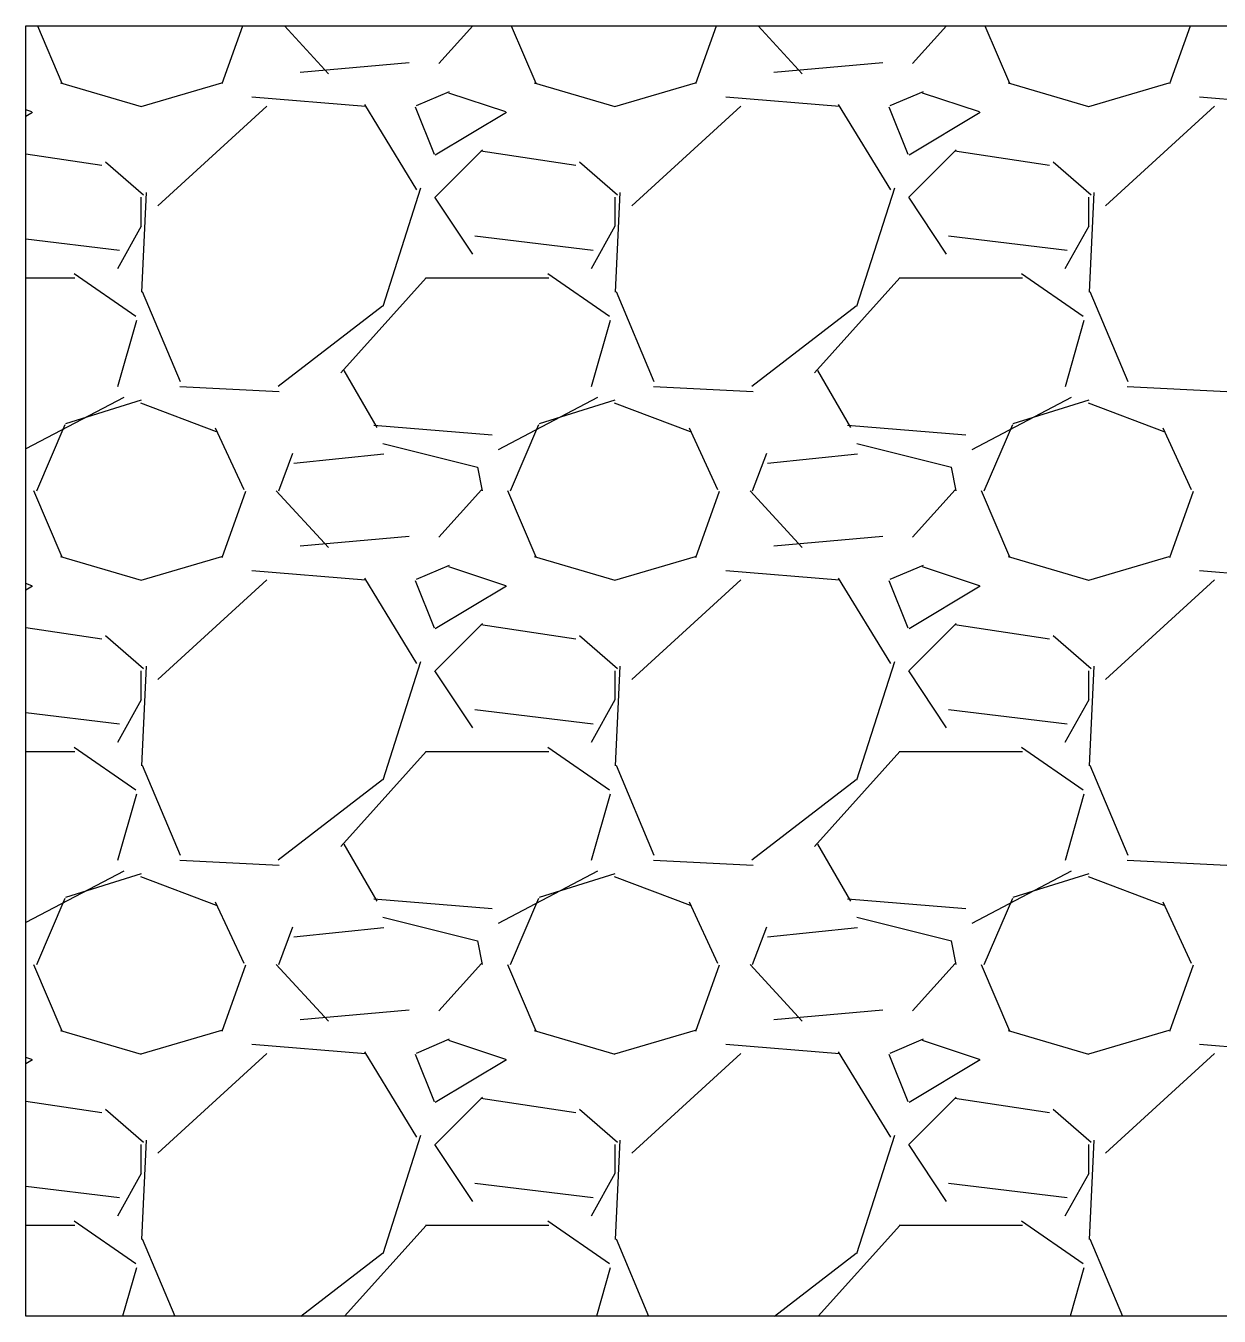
# Model space of a CAD drawing. Header units: millimetres. Extents: x 2762 to 3076, y 916 to 3305.
# Drawn here: x 2831.83 to 2832.469, y 3245.527 to 3246.219 of the extents above; entities that cross this region are included whole.
import ezdxf

# ---------------------------------------------------------------- set-up
doc = ezdxf.new("R2010")
doc.units = ezdxf.units.MM
doc.header["$LTSCALE"] = 2

msp = doc.modelspace()

# ---------------------------------------------------------------- linework, layer by layer
for p, q in [((2831.8296, 3246.21851), (2833.45649, 3246.21851)), ((2831.8296, 3246.21851), (2833.45649, 3246.21851)), ((2831.8296, 3245.5266), (2831.8296, 3246.21851)), ((2831.8296, 3246.21851), (2833.45649, 3246.21851)), ((2831.8296, 3245.5266), (2831.8296, 3246.21851)), ((2833.45649, 3245.5266), (2831.8296, 3245.5266)), ((2833.45649, 3245.5266), (2831.8296, 3245.5266)), ((2833.45649, 3245.5266), (2831.8296, 3245.5266))]:
    msp.add_line(p, q)
at = {"linetype": 'Continuous'}
for p, q in [((2831.83579, 3246.21851), (2831.849, 3246.18769)), ((2831.83579, 3246.21851), (2831.849, 3246.18769)), ((2831.93489, 3246.18749), (2831.94597, 3246.21851)), ((2831.93489, 3246.18749), (2831.94597, 3246.21851)), ((2831.99185, 3246.19274), (2831.96822, 3246.21851)), ((2831.99185, 3246.19274), (2831.96822, 3246.21851)), ((2832.06922, 3246.21851), (2832.05106, 3246.19833)), ((2832.06922, 3246.21851), (2832.05106, 3246.19833)), ((2832.06922, 3246.21851), (2832.05106, 3246.19833)), ((2832.08979, 3246.21851), (2832.103, 3246.18769)), ((2832.08979, 3246.21851), (2832.103, 3246.18769)), ((2832.08979, 3246.21851), (2832.103, 3246.18769)), ((2832.18889, 3246.18749), (2832.19997, 3246.21851)), ((2832.18889, 3246.18749), (2832.19997, 3246.21851)), ((2832.18889, 3246.18749), (2832.19997, 3246.21851)), ((2832.24585, 3246.19274), (2832.22222, 3246.21851)), ((2832.24585, 3246.19274), (2832.22222, 3246.21851)), ((2832.24585, 3246.19274), (2832.22222, 3246.21851)), ((2832.32322, 3246.21851), (2832.30506, 3246.19833)), ((2832.32322, 3246.21851), (2832.30506, 3246.19833)), ((2832.32322, 3246.21851), (2832.30506, 3246.19833)), ((2832.34379, 3246.21851), (2832.357, 3246.18769)), ((2832.34379, 3246.21851), (2832.357, 3246.18769)), ((2832.34379, 3246.21851), (2832.357, 3246.18769)), ((2832.44289, 3246.18749), (2832.45397, 3246.21851)), ((2832.44289, 3246.18749), (2832.45397, 3246.21851)), ((2832.44289, 3246.18749), (2832.45397, 3246.21851)), ((2832.03512, 3246.19861), (2831.9767, 3246.19353)), ((2832.03512, 3246.19861), (2831.9767, 3246.19353)), ((2832.28912, 3246.19861), (2832.2307, 3246.19353)), ((2832.28912, 3246.19861), (2832.2307, 3246.19353)), ((2832.28912, 3246.19861), (2832.2307, 3246.19353)), ((2831.84818, 3246.18787), (2831.89136, 3246.17517)), ((2831.84818, 3246.18787), (2831.89136, 3246.17517)), ((2831.89143, 3246.17519), (2831.93461, 3246.18789)), ((2831.89143, 3246.17519), (2831.93461, 3246.18789)), ((2832.10218, 3246.18787), (2832.14536, 3246.17517)), ((2832.10218, 3246.18787), (2832.14536, 3246.17517)), ((2832.10218, 3246.18787), (2832.14536, 3246.17517)), ((2832.14543, 3246.17519), (2832.18861, 3246.18789)), ((2832.14543, 3246.17519), (2832.18861, 3246.18789)), ((2832.14543, 3246.17519), (2832.18861, 3246.18789)), ((2832.35618, 3246.18787), (2832.39936, 3246.17517)), ((2832.35618, 3246.18787), (2832.39936, 3246.17517)), ((2832.35618, 3246.18787), (2832.39936, 3246.17517)), ((2832.39943, 3246.17519), (2832.44261, 3246.18789)), ((2832.39943, 3246.17519), (2832.44261, 3246.18789)), ((2832.39943, 3246.17519), (2832.44261, 3246.18789)), ((2832.01179, 3246.17523), (2831.95083, 3246.18031)), ((2832.01179, 3246.17523), (2831.95083, 3246.18031)), ((2832.05663, 3246.18316), (2832.03885, 3246.17554)), ((2832.05663, 3246.18316), (2832.03885, 3246.17554)), ((2832.0869, 3246.1723), (2832.05642, 3246.18246)), ((2832.0869, 3246.1723), (2832.05642, 3246.18246)), ((2832.26579, 3246.17523), (2832.20483, 3246.18031)), ((2832.26579, 3246.17523), (2832.20483, 3246.18031)), ((2832.26579, 3246.17523), (2832.20483, 3246.18031)), ((2832.31063, 3246.18316), (2832.29285, 3246.17554)), ((2832.31063, 3246.18316), (2832.29285, 3246.17554)), ((2832.31063, 3246.18316), (2832.29285, 3246.17554)), ((2832.3409, 3246.1723), (2832.31042, 3246.18246)), ((2832.3409, 3246.1723), (2832.31042, 3246.18246)), ((2832.3409, 3246.1723), (2832.31042, 3246.18246)), ((2832.51979, 3246.17523), (2832.45883, 3246.18031)), ((2832.51979, 3246.17523), (2832.45883, 3246.18031)), ((2832.51979, 3246.17523), (2832.45883, 3246.18031)), ((2831.8329, 3246.1723), (2831.8296, 3246.1734)), ((2831.8329, 3246.1723), (2831.8296, 3246.1734)), ((2831.8296, 3246.17008), (2831.83322, 3246.17226)), ((2831.8296, 3246.17008), (2831.83322, 3246.17226)), ((2831.95888, 3246.17537), (2831.90046, 3246.12203)), ((2831.95888, 3246.17537), (2831.90046, 3246.12203)), ((2832.03929, 3246.13063), (2832.01135, 3246.17635)), ((2832.03929, 3246.13063), (2832.01135, 3246.17635)), ((2832.03833, 3246.17505), (2832.04849, 3246.14965)), ((2832.03833, 3246.17505), (2832.04849, 3246.14965)), ((2832.04912, 3246.1494), (2832.08722, 3246.17226)), ((2832.04912, 3246.1494), (2832.08722, 3246.17226)), ((2832.21288, 3246.17537), (2832.15446, 3246.12203)), ((2832.21288, 3246.17537), (2832.15446, 3246.12203)), ((2832.21288, 3246.17537), (2832.15446, 3246.12203)), ((2832.29329, 3246.13063), (2832.26535, 3246.17635)), ((2832.29329, 3246.13063), (2832.26535, 3246.17635)), ((2832.29329, 3246.13063), (2832.26535, 3246.17635)), ((2832.29233, 3246.17505), (2832.30249, 3246.14965)), ((2832.29233, 3246.17505), (2832.30249, 3246.14965)), ((2832.29233, 3246.17505), (2832.30249, 3246.14965)), ((2832.30312, 3246.1494), (2832.34122, 3246.17226)), ((2832.30312, 3246.1494), (2832.34122, 3246.17226)), ((2832.30312, 3246.1494), (2832.34122, 3246.17226)), ((2832.46688, 3246.17537), (2832.40846, 3246.12203)), ((2832.46688, 3246.17537), (2832.40846, 3246.12203)), ((2832.46688, 3246.17537), (2832.40846, 3246.12203)), ((2832.07439, 3246.15198), (2832.04899, 3246.12658)), ((2832.07439, 3246.15198), (2832.04899, 3246.12658)), ((2832.1244, 3246.14363), (2832.07361, 3246.15125)), ((2832.1244, 3246.14363), (2832.07361, 3246.15125)), ((2832.1244, 3246.14363), (2832.07361, 3246.15125)), ((2832.32839, 3246.15198), (2832.30299, 3246.12658)), ((2832.32839, 3246.15198), (2832.30299, 3246.12658)), ((2832.32839, 3246.15198), (2832.30299, 3246.12658)), ((2832.3784, 3246.14363), (2832.3276, 3246.15125)), ((2832.3784, 3246.14363), (2832.3276, 3246.15125)), ((2832.3784, 3246.14363), (2832.3276, 3246.15125)), ((2831.8704, 3246.14363), (2831.8296, 3246.14975)), ((2831.8704, 3246.14363), (2831.8296, 3246.14975)), ((2831.89273, 3246.12769), (2831.87241, 3246.14547)), ((2831.89273, 3246.12769), (2831.87241, 3246.14547)), ((2832.14673, 3246.12769), (2832.12641, 3246.14547)), ((2832.14673, 3246.12769), (2832.12641, 3246.14547)), ((2832.14673, 3246.12769), (2832.12641, 3246.14547)), ((2832.40073, 3246.12769), (2832.38041, 3246.14547)), ((2832.40073, 3246.12769), (2832.38041, 3246.14547)), ((2832.40073, 3246.12769), (2832.38041, 3246.14547)), ((2832.02113, 3246.06818), (2832.04145, 3246.13168)), ((2832.02113, 3246.06818), (2832.04145, 3246.13168)), ((2832.27513, 3246.06818), (2832.29545, 3246.13168)), ((2832.27513, 3246.06818), (2832.29545, 3246.13168)), ((2832.27513, 3246.06818), (2832.29545, 3246.13168)), ((2831.89151, 3246.11134), (2831.89151, 3246.12658)), ((2831.89151, 3246.11134), (2831.89151, 3246.12658)), ((2831.89414, 3246.12907), (2831.8916, 3246.07573)), ((2831.89414, 3246.12907), (2831.8916, 3246.07573)), ((2832.04876, 3246.12663), (2832.06908, 3246.09615)), ((2832.04876, 3246.12663), (2832.06908, 3246.09615)), ((2832.14551, 3246.11134), (2832.14551, 3246.12658)), ((2832.14551, 3246.11134), (2832.14551, 3246.12658)), ((2832.14551, 3246.11134), (2832.14551, 3246.12658)), ((2832.14814, 3246.12907), (2832.1456, 3246.07573)), ((2832.14814, 3246.12907), (2832.1456, 3246.07573)), ((2832.14814, 3246.12907), (2832.1456, 3246.07573)), ((2832.30276, 3246.12663), (2832.32308, 3246.09615)), ((2832.30276, 3246.12663), (2832.32308, 3246.09615)), ((2832.30276, 3246.12663), (2832.32308, 3246.09615)), ((2832.39951, 3246.11134), (2832.39951, 3246.12658)), ((2832.39951, 3246.11134), (2832.39951, 3246.12658)), ((2832.39951, 3246.11134), (2832.39951, 3246.12658)), ((2832.40214, 3246.12907), (2832.3996, 3246.07573)), ((2832.40214, 3246.12907), (2832.3996, 3246.07573)), ((2832.40214, 3246.12907), (2832.3996, 3246.07573)), ((2831.8789, 3246.08846), (2831.8916, 3246.11132)), ((2831.8789, 3246.08846), (2831.8916, 3246.11132)), ((2832.1329, 3246.08846), (2832.1456, 3246.11132)), ((2832.1329, 3246.08846), (2832.1456, 3246.11132)), ((2832.3869, 3246.08846), (2832.3996, 3246.11132)), ((2832.3869, 3246.08846), (2832.3996, 3246.11132)), ((2832.3869, 3246.08846), (2832.3996, 3246.11132)), ((2831.8296, 3246.10428), (2831.87981, 3246.09825)), ((2831.8296, 3246.10428), (2831.87981, 3246.09825)), ((2832.07031, 3246.10587), (2832.13381, 3246.09825)), ((2832.07031, 3246.10587), (2832.13381, 3246.09825)), ((2832.32431, 3246.10587), (2832.38781, 3246.09825)), ((2832.32431, 3246.10587), (2832.38781, 3246.09825)), ((2832.32431, 3246.10587), (2832.38781, 3246.09825)), ((2831.8296, 3246.0834), (2831.85595, 3246.0834)), ((2831.8296, 3246.0834), (2831.85595, 3246.0834)), ((2831.85548, 3246.08572), (2831.8885, 3246.06286)), ((2831.85548, 3246.08572), (2831.8885, 3246.06286)), ((2831.99852, 3246.03251), (2832.04424, 3246.08331)), ((2831.99852, 3246.03251), (2832.04424, 3246.08331)), ((2832.04391, 3246.0834), (2832.10995, 3246.0834)), ((2832.04391, 3246.0834), (2832.10995, 3246.0834)), ((2832.10948, 3246.08572), (2832.1425, 3246.06286)), ((2832.10948, 3246.08572), (2832.1425, 3246.06286)), ((2832.25252, 3246.03251), (2832.29824, 3246.08331)), ((2832.25252, 3246.03251), (2832.29824, 3246.08331)), ((2832.25252, 3246.03251), (2832.29824, 3246.08331)), ((2832.29791, 3246.0834), (2832.36395, 3246.0834)), ((2832.29791, 3246.0834), (2832.36395, 3246.0834)), ((2832.29791, 3246.0834), (2832.36395, 3246.0834)), ((2832.36348, 3246.08572), (2832.3965, 3246.06286)), ((2832.36348, 3246.08572), (2832.3965, 3246.06286)), ((2832.36348, 3246.08572), (2832.3965, 3246.06286)), ((2831.89206, 3246.07607), (2831.91238, 3246.02781)), ((2831.89206, 3246.07607), (2831.91238, 3246.02781)), ((2832.14606, 3246.07607), (2832.16638, 3246.02781)), ((2832.14606, 3246.07607), (2832.16638, 3246.02781)), ((2832.40006, 3246.07607), (2832.42038, 3246.02781)), ((2832.40006, 3246.07607), (2832.42038, 3246.02781)), ((2832.40006, 3246.07607), (2832.42038, 3246.02781)), ((2831.96489, 3246.02523), (2832.02077, 3246.06841)), ((2831.96489, 3246.02523), (2832.02077, 3246.06841)), ((2832.21889, 3246.02523), (2832.27477, 3246.06841)), ((2832.21889, 3246.02523), (2832.27477, 3246.06841)), ((2832.21889, 3246.02523), (2832.27477, 3246.06841)), ((2831.8889, 3246.06055), (2831.87874, 3246.02499)), ((2831.8889, 3246.06055), (2831.87874, 3246.02499)), ((2832.1429, 3246.06055), (2832.13274, 3246.02499)), ((2832.1429, 3246.06055), (2832.13274, 3246.02499)), ((2832.3969, 3246.06055), (2832.38674, 3246.02499)), ((2832.3969, 3246.06055), (2832.38674, 3246.02499)), ((2832.3969, 3246.06055), (2832.38674, 3246.02499)), ((2832.018, 3246.00314), (2832.00022, 3246.03362)), ((2832.018, 3246.00314), (2832.00022, 3246.03362)), ((2832.272, 3246.00314), (2832.25422, 3246.03362)), ((2832.272, 3246.00314), (2832.25422, 3246.03362)), ((2832.272, 3246.00314), (2832.25422, 3246.03362)), ((2831.88212, 3246.01915), (2831.8296, 3245.99164)), ((2831.88212, 3246.01915), (2831.8296, 3245.99164)), ((2831.91213, 3246.02504), (2831.96547, 3246.0225)), ((2831.91213, 3246.02504), (2831.96547, 3246.0225)), ((2832.13612, 3246.01915), (2832.08278, 3245.99121)), ((2832.13612, 3246.01915), (2832.08278, 3245.99121)), ((2832.16613, 3246.02504), (2832.21947, 3246.0225)), ((2832.16613, 3246.02504), (2832.21947, 3246.0225)), ((2832.39012, 3246.01915), (2832.33678, 3245.99121)), ((2832.39012, 3246.01915), (2832.33678, 3245.99121)), ((2832.39012, 3246.01915), (2832.33678, 3245.99121)), ((2832.42013, 3246.02504), (2832.47347, 3246.0225)), ((2832.42013, 3246.02504), (2832.47347, 3246.0225)), ((2832.42013, 3246.02504), (2832.47347, 3246.0225)), ((2831.851, 3246.00531), (2831.89164, 3246.01801)), ((2831.851, 3246.00531), (2831.89164, 3246.01801)), ((2831.8911, 3246.01628), (2831.93174, 3246.00104)), ((2831.8911, 3246.01628), (2831.93174, 3246.00104)), ((2832.105, 3246.00531), (2832.14564, 3246.01801)), ((2832.105, 3246.00531), (2832.14564, 3246.01801)), ((2832.1451, 3246.01628), (2832.18574, 3246.00104)), ((2832.1451, 3246.01628), (2832.18574, 3246.00104)), ((2832.359, 3246.00531), (2832.39964, 3246.01801)), ((2832.359, 3246.00531), (2832.39964, 3246.01801)), ((2832.359, 3246.00531), (2832.39964, 3246.01801)), ((2832.3991, 3246.01628), (2832.43974, 3246.00104)), ((2832.3991, 3246.01628), (2832.43974, 3246.00104)), ((2832.3991, 3246.01628), (2832.43974, 3246.00104)), ((2831.83544, 3245.96913), (2831.85068, 3246.00469)), ((2831.83544, 3245.96913), (2831.85068, 3246.00469)), ((2831.93116, 3246.00286), (2831.9464, 3245.96984)), ((2831.93116, 3246.00286), (2831.9464, 3245.96984)), ((2832.07961, 3245.99905), (2832.01611, 3246.00413)), ((2832.07961, 3245.99905), (2832.01611, 3246.00413)), ((2832.08944, 3245.96913), (2832.10468, 3246.00469)), ((2832.08944, 3245.96913), (2832.10468, 3246.00469)), ((2832.18516, 3246.00286), (2832.2004, 3245.96984)), ((2832.18516, 3246.00286), (2832.2004, 3245.96984)), ((2832.33361, 3245.99905), (2832.27011, 3246.00413)), ((2832.33361, 3245.99905), (2832.27011, 3246.00413)), ((2832.33361, 3245.99905), (2832.27011, 3246.00413)), ((2832.34344, 3245.96913), (2832.35868, 3246.00469)), ((2832.34344, 3245.96913), (2832.35868, 3246.00469)), ((2832.34344, 3245.96913), (2832.35868, 3246.00469)), ((2832.43916, 3246.00286), (2832.4544, 3245.96984)), ((2832.43916, 3246.00286), (2832.4544, 3245.96984)), ((2832.43916, 3246.00286), (2832.4544, 3245.96984)), ((2832.07184, 3245.98174), (2832.02104, 3245.99444)), ((2832.07184, 3245.98174), (2832.02104, 3245.99444)), ((2832.32584, 3245.98174), (2832.27504, 3245.99444)), ((2832.32584, 3245.98174), (2832.27504, 3245.99444)), ((2832.32584, 3245.98174), (2832.27504, 3245.99444)), ((2831.9652, 3245.96909), (2831.97282, 3245.98941)), ((2831.9652, 3245.96909), (2831.97282, 3245.98941)), ((2832.02148, 3245.98891), (2831.97322, 3245.98383)), ((2832.02148, 3245.98891), (2831.97322, 3245.98383)), ((2832.2192, 3245.96909), (2832.22682, 3245.98941)), ((2832.2192, 3245.96909), (2832.22682, 3245.98941)), ((2832.27548, 3245.98891), (2832.22722, 3245.98383)), ((2832.27548, 3245.98891), (2832.22722, 3245.98383)), ((2832.0744, 3245.9691), (2832.07186, 3245.9818)), ((2832.0744, 3245.9691), (2832.07186, 3245.9818)), ((2832.3284, 3245.9691), (2832.32586, 3245.9818)), ((2832.3284, 3245.9691), (2832.32586, 3245.9818)), ((2832.3284, 3245.9691), (2832.32586, 3245.9818)), ((2831.83376, 3245.96925), (2831.849, 3245.93369)), ((2831.83376, 3245.96925), (2831.849, 3245.93369)), ((2831.93489, 3245.93349), (2831.94759, 3245.96905)), ((2831.93489, 3245.93349), (2831.94759, 3245.96905)), ((2831.99185, 3245.93874), (2831.96391, 3245.96922)), ((2831.99185, 3245.93874), (2831.96391, 3245.96922)), ((2832.07392, 3245.96973), (2832.05106, 3245.94433)), ((2832.07392, 3245.96973), (2832.05106, 3245.94433)), ((2832.08776, 3245.96925), (2832.103, 3245.93369)), ((2832.08776, 3245.96925), (2832.103, 3245.93369)), ((2832.18889, 3245.93349), (2832.20159, 3245.96905)), ((2832.18889, 3245.93349), (2832.20159, 3245.96905)), ((2832.24585, 3245.93874), (2832.21791, 3245.96922)), ((2832.24585, 3245.93874), (2832.21791, 3245.96922)), ((2832.32792, 3245.96973), (2832.30506, 3245.94433)), ((2832.32792, 3245.96973), (2832.30506, 3245.94433)), ((2832.32792, 3245.96973), (2832.30506, 3245.94433)), ((2832.34176, 3245.96925), (2832.357, 3245.93369)), ((2832.34176, 3245.96925), (2832.357, 3245.93369)), ((2832.34176, 3245.96925), (2832.357, 3245.93369)), ((2832.44289, 3245.93349), (2832.45559, 3245.96905)), ((2832.44289, 3245.93349), (2832.45559, 3245.96905)), ((2832.44289, 3245.93349), (2832.45559, 3245.96905)), ((2832.03512, 3245.94461), (2831.9767, 3245.93953)), ((2832.03512, 3245.94461), (2831.9767, 3245.93953)), ((2832.28912, 3245.94461), (2832.2307, 3245.93953)), ((2832.28912, 3245.94461), (2832.2307, 3245.93953)), ((2831.84818, 3245.93387), (2831.89136, 3245.92117)), ((2831.84818, 3245.93387), (2831.89136, 3245.92117)), ((2831.89143, 3245.92119), (2831.93461, 3245.93389)), ((2831.89143, 3245.92119), (2831.93461, 3245.93389)), ((2832.05663, 3245.92916), (2832.03885, 3245.92154)), ((2832.05663, 3245.92916), (2832.03885, 3245.92154)), ((2832.10218, 3245.93387), (2832.14536, 3245.92117)), ((2832.10218, 3245.93387), (2832.14536, 3245.92117)), ((2832.14543, 3245.92119), (2832.18861, 3245.93389)), ((2832.14543, 3245.92119), (2832.18861, 3245.93389)), ((2832.31063, 3245.92916), (2832.29285, 3245.92154)), ((2832.31063, 3245.92916), (2832.29285, 3245.92154)), ((2832.35618, 3245.93387), (2832.39936, 3245.92117)), ((2832.35618, 3245.93387), (2832.39936, 3245.92117)), ((2832.35618, 3245.93387), (2832.39936, 3245.92117)), ((2832.39943, 3245.92119), (2832.44261, 3245.93389)), ((2832.39943, 3245.92119), (2832.44261, 3245.93389)), ((2832.39943, 3245.92119), (2832.44261, 3245.93389)), ((2832.01179, 3245.92123), (2831.95083, 3245.92631)), ((2832.01179, 3245.92123), (2831.95083, 3245.92631)), ((2832.03929, 3245.87663), (2832.01135, 3245.92235)), ((2832.03929, 3245.87663), (2832.01135, 3245.92235)), ((2832.0869, 3245.9183), (2832.05642, 3245.92846)), ((2832.0869, 3245.9183), (2832.05642, 3245.92846)), ((2832.26579, 3245.92123), (2832.20483, 3245.92631)), ((2832.26579, 3245.92123), (2832.20483, 3245.92631)), ((2832.29329, 3245.87663), (2832.26535, 3245.92235)), ((2832.29329, 3245.87663), (2832.26535, 3245.92235)), ((2832.3409, 3245.9183), (2832.31042, 3245.92846)), ((2832.3409, 3245.9183), (2832.31042, 3245.92846)), ((2832.51979, 3245.92123), (2832.45883, 3245.92631)), ((2832.51979, 3245.92123), (2832.45883, 3245.92631)), ((2832.51979, 3245.92123), (2832.45883, 3245.92631)), ((2831.8329, 3245.9183), (2831.8296, 3245.9194)), ((2831.8329, 3245.9183), (2831.8296, 3245.9194)), ((2831.8296, 3245.91608), (2831.83322, 3245.91826)), ((2831.8296, 3245.91608), (2831.83322, 3245.91826)), ((2831.95888, 3245.92137), (2831.90046, 3245.86803)), ((2831.95888, 3245.92137), (2831.90046, 3245.86803)), ((2832.03833, 3245.92105), (2832.04849, 3245.89565)), ((2832.03833, 3245.92105), (2832.04849, 3245.89565)), ((2832.04912, 3245.8954), (2832.08722, 3245.91826)), ((2832.04912, 3245.8954), (2832.08722, 3245.91826)), ((2832.21288, 3245.92137), (2832.15446, 3245.86803)), ((2832.21288, 3245.92137), (2832.15446, 3245.86803)), ((2832.29233, 3245.92105), (2832.30249, 3245.89565)), ((2832.29233, 3245.92105), (2832.30249, 3245.89565)), ((2832.30312, 3245.8954), (2832.34122, 3245.91826)), ((2832.30312, 3245.8954), (2832.34122, 3245.91826)), ((2832.46688, 3245.92137), (2832.40846, 3245.86803)), ((2832.46688, 3245.92137), (2832.40846, 3245.86803)), ((2832.46688, 3245.92137), (2832.40846, 3245.86803)), ((2831.8704, 3245.88963), (2831.8296, 3245.89575)), ((2831.8704, 3245.88963), (2831.8296, 3245.89575)), ((2832.07439, 3245.89798), (2832.04899, 3245.87258)), ((2832.07439, 3245.89798), (2832.04899, 3245.87258)), ((2832.1244, 3245.88963), (2832.0736, 3245.89725)), ((2832.1244, 3245.88963), (2832.0736, 3245.89725)), ((2832.32839, 3245.89798), (2832.30299, 3245.87258)), ((2832.32839, 3245.89798), (2832.30299, 3245.87258)), ((2832.3784, 3245.88963), (2832.32761, 3245.89725)), ((2832.3784, 3245.88963), (2832.32761, 3245.89725)), ((2831.89273, 3245.87369), (2831.87241, 3245.89147)), ((2831.89273, 3245.87369), (2831.87241, 3245.89147)), ((2832.14673, 3245.87369), (2832.12641, 3245.89147)), ((2832.14673, 3245.87369), (2832.12641, 3245.89147)), ((2832.40073, 3245.87369), (2832.38041, 3245.89147)), ((2832.40073, 3245.87369), (2832.38041, 3245.89147)), ((2831.89414, 3245.87507), (2831.8916, 3245.82173)), ((2831.89414, 3245.87507), (2831.8916, 3245.82173)), ((2832.02113, 3245.81418), (2832.04145, 3245.87768)), ((2832.02113, 3245.81418), (2832.04145, 3245.87768)), ((2832.14814, 3245.87507), (2832.1456, 3245.82173)), ((2832.14814, 3245.87507), (2832.1456, 3245.82173)), ((2832.27513, 3245.81418), (2832.29545, 3245.87768)), ((2832.27513, 3245.81418), (2832.29545, 3245.87768)), ((2832.40214, 3245.87507), (2832.3996, 3245.82173)), ((2832.40214, 3245.87507), (2832.3996, 3245.82173)), ((2831.89151, 3245.85734), (2831.89151, 3245.87258)), ((2831.89151, 3245.85734), (2831.89151, 3245.87258)), ((2832.04876, 3245.87263), (2832.06908, 3245.84215)), ((2832.04876, 3245.87263), (2832.06908, 3245.84215)), ((2832.14551, 3245.85734), (2832.14551, 3245.87258)), ((2832.14551, 3245.85734), (2832.14551, 3245.87258)), ((2832.30276, 3245.87263), (2832.32308, 3245.84215)), ((2832.30276, 3245.87263), (2832.32308, 3245.84215)), ((2832.39951, 3245.85734), (2832.39951, 3245.87258)), ((2832.39951, 3245.85734), (2832.39951, 3245.87258)), ((2831.8789, 3245.83446), (2831.8916, 3245.85732)), ((2831.8789, 3245.83446), (2831.8916, 3245.85732)), ((2832.1329, 3245.83446), (2832.1456, 3245.85732)), ((2832.1329, 3245.83446), (2832.1456, 3245.85732)), ((2832.3869, 3245.83446), (2832.3996, 3245.85732)), ((2832.3869, 3245.83446), (2832.3996, 3245.85732)), ((2831.8296, 3245.85028), (2831.87981, 3245.84425)), ((2831.8296, 3245.85028), (2831.87981, 3245.84425)), ((2832.07031, 3245.85187), (2832.13381, 3245.84425)), ((2832.07031, 3245.85187), (2832.13381, 3245.84425)), ((2832.32431, 3245.85187), (2832.38781, 3245.84425)), ((2832.32431, 3245.85187), (2832.38781, 3245.84425)), ((2831.8296, 3245.8294), (2831.85595, 3245.8294)), ((2831.8296, 3245.8294), (2831.85595, 3245.8294)), ((2831.85548, 3245.83172), (2831.8885, 3245.80886)), ((2831.85548, 3245.83172), (2831.8885, 3245.80886)), ((2831.99852, 3245.77851), (2832.04424, 3245.82931)), ((2831.99852, 3245.77851), (2832.04424, 3245.82931)), ((2832.04391, 3245.8294), (2832.10995, 3245.8294)), ((2832.04391, 3245.8294), (2832.10995, 3245.8294)), ((2832.10948, 3245.83172), (2832.1425, 3245.80886)), ((2832.10948, 3245.83172), (2832.1425, 3245.80886)), ((2832.25252, 3245.77851), (2832.29824, 3245.82931)), ((2832.25252, 3245.77851), (2832.29824, 3245.82931)), ((2832.29791, 3245.8294), (2832.36395, 3245.8294)), ((2832.29791, 3245.8294), (2832.36395, 3245.8294)), ((2832.36348, 3245.83172), (2832.3965, 3245.80886)), ((2832.36348, 3245.83172), (2832.3965, 3245.80886)), ((2831.89206, 3245.82207), (2831.91238, 3245.77381)), ((2831.89206, 3245.82207), (2831.91238, 3245.77381)), ((2832.14606, 3245.82207), (2832.16638, 3245.77381)), ((2832.14606, 3245.82207), (2832.16638, 3245.77381)), ((2832.40006, 3245.82207), (2832.42038, 3245.77381)), ((2832.40006, 3245.82207), (2832.42038, 3245.77381)), ((2831.96489, 3245.77123), (2832.02077, 3245.81441)), ((2831.96489, 3245.77123), (2832.02077, 3245.81441)), ((2832.21889, 3245.77123), (2832.27477, 3245.81441)), ((2832.21889, 3245.77123), (2832.27477, 3245.81441)), ((2831.8889, 3245.80655), (2831.87874, 3245.77099)), ((2831.8889, 3245.80655), (2831.87874, 3245.77099)), ((2832.1429, 3245.80655), (2832.13274, 3245.77099)), ((2832.1429, 3245.80655), (2832.13274, 3245.77099)), ((2832.3969, 3245.80655), (2832.38674, 3245.77099)), ((2832.3969, 3245.80655), (2832.38674, 3245.77099)), ((2832.018, 3245.74914), (2832.00022, 3245.77962)), ((2832.018, 3245.74914), (2832.00022, 3245.77962)), ((2832.272, 3245.74914), (2832.25422, 3245.77962)), ((2832.272, 3245.74914), (2832.25422, 3245.77962)), ((2831.91213, 3245.77104), (2831.96547, 3245.7685)), ((2831.91213, 3245.77104), (2831.96547, 3245.7685)), ((2832.16613, 3245.77104), (2832.21947, 3245.7685)), ((2832.16613, 3245.77104), (2832.21947, 3245.7685)), ((2832.42013, 3245.77104), (2832.47347, 3245.7685)), ((2832.42013, 3245.77104), (2832.47347, 3245.7685)), ((2831.88212, 3245.76515), (2831.8296, 3245.73764)), ((2831.88212, 3245.76515), (2831.8296, 3245.73764)), ((2831.851, 3245.75131), (2831.89164, 3245.76401)), ((2831.851, 3245.75131), (2831.89164, 3245.76401)), ((2832.13612, 3245.76515), (2832.08278, 3245.73721)), ((2832.13612, 3245.76515), (2832.08278, 3245.73721)), ((2832.105, 3245.75131), (2832.14564, 3245.76401)), ((2832.105, 3245.75131), (2832.14564, 3245.76401)), ((2832.39012, 3245.76515), (2832.33678, 3245.73721)), ((2832.39012, 3245.76515), (2832.33678, 3245.73721)), ((2832.359, 3245.75131), (2832.39964, 3245.76401)), ((2832.359, 3245.75131), (2832.39964, 3245.76401)), ((2831.8911, 3245.76228), (2831.93174, 3245.74704)), ((2831.8911, 3245.76228), (2831.93174, 3245.74704)), ((2832.1451, 3245.76228), (2832.18574, 3245.74704)), ((2832.1451, 3245.76228), (2832.18574, 3245.74704)), ((2832.3991, 3245.76228), (2832.43974, 3245.74704)), ((2832.3991, 3245.76228), (2832.43974, 3245.74704)), ((2831.83544, 3245.71513), (2831.85068, 3245.75069)), ((2831.83544, 3245.71513), (2831.85068, 3245.75069)), ((2832.07961, 3245.74505), (2832.01611, 3245.75013)), ((2832.07961, 3245.74505), (2832.01611, 3245.75013)), ((2832.08944, 3245.71513), (2832.10468, 3245.75069)), ((2832.08944, 3245.71513), (2832.10468, 3245.75069)), ((2832.33361, 3245.74505), (2832.27011, 3245.75013)), ((2832.33361, 3245.74505), (2832.27011, 3245.75013)), ((2832.34344, 3245.71513), (2832.35868, 3245.75069)), ((2832.34344, 3245.71513), (2832.35868, 3245.75069)), ((2831.93116, 3245.74886), (2831.9464, 3245.71584)), ((2831.93116, 3245.74886), (2831.9464, 3245.71584)), ((2832.18516, 3245.74886), (2832.2004, 3245.71584)), ((2832.18516, 3245.74886), (2832.2004, 3245.71584)), ((2832.43916, 3245.74886), (2832.4544, 3245.71584)), ((2832.43916, 3245.74886), (2832.4544, 3245.71584)), ((2831.9652, 3245.71509), (2831.97282, 3245.73541)), ((2831.9652, 3245.71509), (2831.97282, 3245.73541)), ((2832.07184, 3245.72774), (2832.02104, 3245.74044)), ((2832.07184, 3245.72774), (2832.02104, 3245.74044)), ((2832.2192, 3245.71509), (2832.22682, 3245.73541)), ((2832.2192, 3245.71509), (2832.22682, 3245.73541)), ((2832.32584, 3245.72774), (2832.27504, 3245.74044)), ((2832.32584, 3245.72774), (2832.27504, 3245.74044)), ((2832.02148, 3245.73491), (2831.97322, 3245.72983)), ((2832.02148, 3245.73491), (2831.97322, 3245.72983)), ((2832.27548, 3245.73491), (2832.22722, 3245.72983)), ((2832.27548, 3245.73491), (2832.22722, 3245.72983)), ((2832.0744, 3245.7151), (2832.07186, 3245.7278)), ((2832.0744, 3245.7151), (2832.07186, 3245.7278)), ((2832.3284, 3245.7151), (2832.32586, 3245.7278)), ((2832.3284, 3245.7151), (2832.32586, 3245.7278)), ((2831.83376, 3245.71525), (2831.849, 3245.67969)), ((2831.83376, 3245.71525), (2831.849, 3245.67969)), ((2831.93489, 3245.67949), (2831.94759, 3245.71505)), ((2831.93489, 3245.67949), (2831.94759, 3245.71505)), ((2831.99185, 3245.68474), (2831.96391, 3245.71522)), ((2831.99185, 3245.68474), (2831.96391, 3245.71522)), ((2832.07392, 3245.71573), (2832.05106, 3245.69033)), ((2832.07392, 3245.71573), (2832.05106, 3245.69033)), ((2832.08776, 3245.71525), (2832.103, 3245.67969)), ((2832.08776, 3245.71525), (2832.103, 3245.67969)), ((2832.18889, 3245.67949), (2832.20159, 3245.71505)), ((2832.18889, 3245.67949), (2832.20159, 3245.71505)), ((2832.24585, 3245.68474), (2832.21791, 3245.71522)), ((2832.24585, 3245.68474), (2832.21791, 3245.71522)), ((2832.32792, 3245.71573), (2832.30506, 3245.69033)), ((2832.32792, 3245.71573), (2832.30506, 3245.69033)), ((2832.34176, 3245.71525), (2832.357, 3245.67969)), ((2832.34176, 3245.71525), (2832.357, 3245.67969)), ((2832.44289, 3245.67949), (2832.45559, 3245.71505)), ((2832.44289, 3245.67949), (2832.45559, 3245.71505)), ((2832.03512, 3245.69061), (2831.9767, 3245.68553)), ((2832.03512, 3245.69061), (2831.9767, 3245.68553)), ((2832.28912, 3245.69061), (2832.2307, 3245.68553)), ((2832.28912, 3245.69061), (2832.2307, 3245.68553)), ((2831.84818, 3245.67987), (2831.89136, 3245.66717)), ((2831.84818, 3245.67987), (2831.89136, 3245.66717)), ((2831.89143, 3245.66719), (2831.93461, 3245.67989)), ((2831.89143, 3245.66719), (2831.93461, 3245.67989)), ((2832.10218, 3245.67987), (2832.14536, 3245.66717)), ((2832.10218, 3245.67987), (2832.14536, 3245.66717)), ((2832.14543, 3245.66719), (2832.18861, 3245.67989)), ((2832.14543, 3245.66719), (2832.18861, 3245.67989)), ((2832.35618, 3245.67987), (2832.39936, 3245.66717)), ((2832.35618, 3245.67987), (2832.39936, 3245.66717)), ((2832.39943, 3245.66719), (2832.44261, 3245.67989)), ((2832.39943, 3245.66719), (2832.44261, 3245.67989)), ((2832.05663, 3245.67516), (2832.03885, 3245.66754)), ((2832.05663, 3245.67516), (2832.03885, 3245.66754)), ((2832.0869, 3245.6643), (2832.05642, 3245.67446)), ((2832.0869, 3245.6643), (2832.05642, 3245.67446)), ((2832.31063, 3245.67516), (2832.29285, 3245.66754)), ((2832.31063, 3245.67516), (2832.29285, 3245.66754)), ((2832.3409, 3245.6643), (2832.31042, 3245.67446)), ((2832.3409, 3245.6643), (2832.31042, 3245.67446)), ((2831.95888, 3245.66737), (2831.90046, 3245.61403)), ((2831.95888, 3245.66737), (2831.90046, 3245.61403)), ((2832.01179, 3245.66723), (2831.95083, 3245.67231)), ((2832.01179, 3245.66723), (2831.95083, 3245.67231)), ((2832.03929, 3245.62263), (2832.01135, 3245.66835)), ((2832.03929, 3245.62263), (2832.01135, 3245.66835)), ((2832.03833, 3245.66705), (2832.04849, 3245.64165)), ((2832.03833, 3245.66705), (2832.04849, 3245.64165)), ((2832.21288, 3245.66737), (2832.15446, 3245.61403)), ((2832.21288, 3245.66737), (2832.15446, 3245.61403)), ((2832.26579, 3245.66723), (2832.20483, 3245.67231)), ((2832.26579, 3245.66723), (2832.20483, 3245.67231)), ((2832.29329, 3245.62263), (2832.26535, 3245.66835)), ((2832.29329, 3245.62263), (2832.26535, 3245.66835)), ((2832.29233, 3245.66705), (2832.30249, 3245.64165)), ((2832.29233, 3245.66705), (2832.30249, 3245.64165)), ((2832.46688, 3245.66737), (2832.40846, 3245.61403)), ((2832.46688, 3245.66737), (2832.40846, 3245.61403)), ((2832.51979, 3245.66723), (2832.45883, 3245.67231)), ((2832.51979, 3245.66723), (2832.45883, 3245.67231)), ((2831.8329, 3245.6643), (2831.8296, 3245.6654)), ((2831.8329, 3245.6643), (2831.8296, 3245.6654)), ((2831.8296, 3245.66208), (2831.83322, 3245.66426)), ((2831.8296, 3245.66208), (2831.83322, 3245.66426)), ((2832.04912, 3245.6414), (2832.08722, 3245.66426)), ((2832.04912, 3245.6414), (2832.08722, 3245.66426)), ((2832.30312, 3245.6414), (2832.34122, 3245.66426)), ((2832.30312, 3245.6414), (2832.34122, 3245.66426)), ((2831.8704, 3245.63563), (2831.8296, 3245.64175)), ((2831.8704, 3245.63563), (2831.8296, 3245.64175)), ((2832.07439, 3245.64398), (2832.04899, 3245.61858)), ((2832.07439, 3245.64398), (2832.04899, 3245.61858)), ((2832.1244, 3245.63563), (2832.07361, 3245.64325)), ((2832.1244, 3245.63563), (2832.07361, 3245.64325)), ((2832.32839, 3245.64398), (2832.30299, 3245.61858)), ((2832.32839, 3245.64398), (2832.30299, 3245.61858)), ((2832.3784, 3245.63563), (2832.32761, 3245.64325)), ((2832.3784, 3245.63563), (2832.32761, 3245.64325)), ((2831.89273, 3245.61969), (2831.87241, 3245.63747)), ((2831.89273, 3245.61969), (2831.87241, 3245.63747)), ((2832.14673, 3245.61969), (2832.12641, 3245.63747)), ((2832.14673, 3245.61969), (2832.12641, 3245.63747)), ((2832.40073, 3245.61969), (2832.38041, 3245.63747)), ((2832.40073, 3245.61969), (2832.38041, 3245.63747)), ((2831.89151, 3245.60334), (2831.89151, 3245.61858)), ((2831.89151, 3245.60334), (2831.89151, 3245.61858)), ((2831.89414, 3245.62107), (2831.8916, 3245.56773)), ((2831.89414, 3245.62107), (2831.8916, 3245.56773)), ((2832.02113, 3245.56018), (2832.04145, 3245.62368)), ((2832.02113, 3245.56018), (2832.04145, 3245.62368)), ((2832.04876, 3245.61863), (2832.06908, 3245.58815)), ((2832.04876, 3245.61863), (2832.06908, 3245.58815)), ((2832.14551, 3245.60334), (2832.14551, 3245.61858)), ((2832.14551, 3245.60334), (2832.14551, 3245.61858)), ((2832.14814, 3245.62107), (2832.1456, 3245.56773)), ((2832.14814, 3245.62107), (2832.1456, 3245.56773)), ((2832.27513, 3245.56018), (2832.29545, 3245.62368)), ((2832.27513, 3245.56018), (2832.29545, 3245.62368)), ((2832.30276, 3245.61863), (2832.32308, 3245.58815)), ((2832.30276, 3245.61863), (2832.32308, 3245.58815)), ((2832.39951, 3245.60334), (2832.39951, 3245.61858)), ((2832.39951, 3245.60334), (2832.39951, 3245.61858)), ((2832.40214, 3245.62107), (2832.3996, 3245.56773)), ((2832.40214, 3245.62107), (2832.3996, 3245.56773)), ((2831.8789, 3245.58046), (2831.8916, 3245.60332)), ((2831.8789, 3245.58046), (2831.8916, 3245.60332)), ((2832.07031, 3245.59787), (2832.13381, 3245.59025)), ((2832.07031, 3245.59787), (2832.13381, 3245.59025)), ((2832.1329, 3245.58046), (2832.1456, 3245.60332)), ((2832.1329, 3245.58046), (2832.1456, 3245.60332)), ((2832.32431, 3245.59787), (2832.38781, 3245.59025)), ((2832.32431, 3245.59787), (2832.38781, 3245.59025)), ((2832.3869, 3245.58046), (2832.3996, 3245.60332)), ((2832.3869, 3245.58046), (2832.3996, 3245.60332)), ((2831.8296, 3245.59628), (2831.87981, 3245.59025)), ((2831.8296, 3245.59628), (2831.87981, 3245.59025)), ((2831.85548, 3245.57772), (2831.8885, 3245.55486)), ((2831.85548, 3245.57772), (2831.8885, 3245.55486)), ((2832.10948, 3245.57772), (2832.1425, 3245.55486)), ((2832.10948, 3245.57772), (2832.1425, 3245.55486)), ((2832.36348, 3245.57772), (2832.3965, 3245.55486)), ((2832.36348, 3245.57772), (2832.3965, 3245.55486)), ((2831.8296, 3245.5754), (2831.85595, 3245.5754)), ((2831.8296, 3245.5754), (2831.85595, 3245.5754)), ((2832.0004, 3245.5266), (2832.04424, 3245.57531)), ((2832.0004, 3245.5266), (2832.04424, 3245.57531)), ((2832.04391, 3245.5754), (2832.10995, 3245.5754)), ((2832.04391, 3245.5754), (2832.10995, 3245.5754)), ((2832.2544, 3245.5266), (2832.29824, 3245.57531)), ((2832.2544, 3245.5266), (2832.29824, 3245.57531)), ((2832.29791, 3245.5754), (2832.36395, 3245.5754)), ((2832.29791, 3245.5754), (2832.36395, 3245.5754)), ((2831.89206, 3245.56807), (2831.90952, 3245.5266)), ((2831.89206, 3245.56807), (2831.90952, 3245.5266)), ((2832.14606, 3245.56807), (2832.16352, 3245.5266)), ((2832.14606, 3245.56807), (2832.16352, 3245.5266)), ((2832.40006, 3245.56807), (2832.41752, 3245.5266)), ((2832.40006, 3245.56807), (2832.41752, 3245.5266)), ((2831.97702, 3245.5266), (2832.02077, 3245.56041)), ((2831.97702, 3245.5266), (2832.02077, 3245.56041)), ((2832.23102, 3245.5266), (2832.27477, 3245.56041)), ((2832.23102, 3245.5266), (2832.27477, 3245.56041)), ((2831.8889, 3245.55255), (2831.88148, 3245.5266)), ((2831.8889, 3245.55255), (2831.88148, 3245.5266)), ((2832.1429, 3245.55255), (2832.13548, 3245.5266)), ((2832.1429, 3245.55255), (2832.13548, 3245.5266)), ((2832.3969, 3245.55255), (2832.38948, 3245.5266)), ((2832.3969, 3245.55255), (2832.38948, 3245.5266))]:
    msp.add_line(p, q, dxfattribs=at)

doc.saveas('drawing.dxf')
